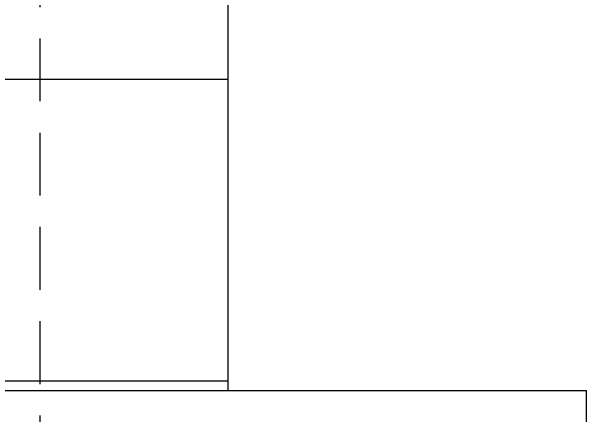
# Model space of a CAD drawing. Header units: inches. Extents: x 16928 to 514628, y -1471 to 241387.
# Drawn here: x 179342 to 181630, y 18665 to 20273 of the extents above; entities that cross this region are included whole.
import ezdxf

# ---------------------------------------------------------------- set-up
doc = ezdxf.new("R2010")
doc.units = ezdxf.units.IN
doc.header["$MEASUREMENT"] = 0
doc.linetypes.add('HIDDEN', pattern=[0.375, 0.25, -0.125])
for name, color, linetype in [('LW', 2, 'Continuous'), ('MIRROR', 8, 'Continuous'), ('ROOF', 2, 'Continuous')]:
    doc.layers.add(name, color=color, linetype=linetype)

msp = doc.modelspace()

# ---------------------------------------------------------------- linework, layer by layer
at = {"layer": 'LW', "linetype": 'HIDDEN', "ltscale": 1000}
msp.add_line((179455, 20915.4), (179455, 17890.4), dxfattribs=at)
at = {"layer": 'MIRROR'}
for p, q in [((177605, 20002.9), (180205, 20002.9)), ((177605, 18802.9), (180205, 18802.9))]:
    msp.add_line(p, q, dxfattribs=at)
at = {"layer": 'ROOF', "linetype": 'Continuous', "ltscale": 2000}
msp.add_line((180205, 18765.4), (180205, 20915.4), dxfattribs=at)
at = {"layer": 'ROOF'}
for p in [(173230, 18765.4), (181630, 10365.4)]:
    msp.add_line(p, (181630, 18765.4), dxfattribs=at)

doc.saveas('drawing.dxf')
